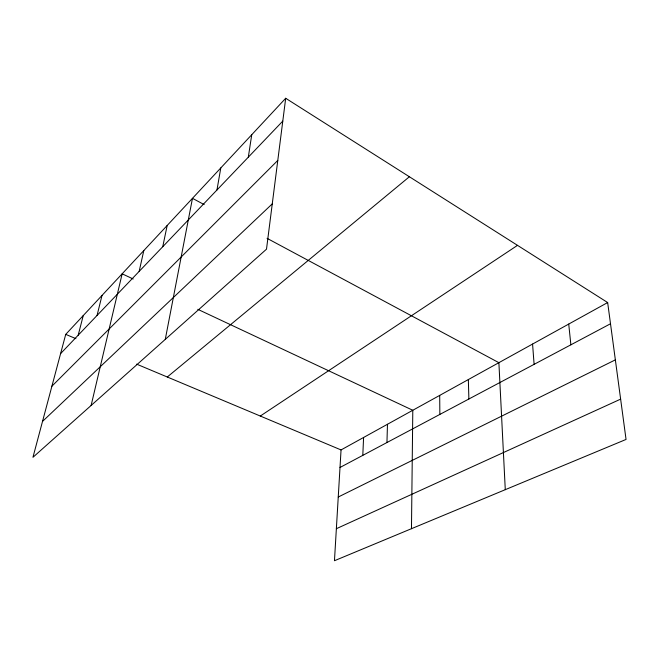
<?xml version="1.0" encoding="UTF-8"?>
<svg xmlns="http://www.w3.org/2000/svg" width="659" height="659" viewBox="0 0 659 659"><rect width="100%" height="100%" fill="white"/><g stroke="black" fill="none" stroke-linecap="round" stroke-linejoin="round"><path stroke-width="0.99" d="M411.471 528.691L412.798 410.269L197.799 309.326M386.948 442.535L387.476 424.272M362.796 455.361L363.595 437.469M607.656 302.547L341.049 449.932L334.459 560.727L626.05 439.438L607.656 302.547L285.693 98.273L65.727 334.377L32.95 457.305L266.5 249.176L285.693 98.273M248.319 157.172L251.746 134.708M216.959 189.99L220.798 167.921M165.277 339.385L192.469 198.326L204.175 204.603M162.748 246.721L167.18 225.477M139.164 271.393L143.81 250.56M91.123 405.466L122.146 273.814L133.192 278.996M97.062 315.447L102.013 295.421M78.199 335.184L83.248 315.562M60.595 353.611L282.785 121.108M51.913 386.19L277.785 160.434M42.522 421.406L272.266 203.87M167.287 377.006L409.387 176.752M260.297 416.043L517.513 245.354M340.003 467.478L610.506 323.758M338.248 497.018L615.358 359.863M336.362 528.699L620.638 399.132M65.727 334.377L75.917 338.652M136.627 364.139L341.049 449.932M267.052 238.327L498.888 362.681L505.28 489.67M568.725 324.071L570.875 344.814M532.571 344.056L534.103 364.353M468.343 379.568L468.887 399M439.701 395.4L439.85 414.429"/></g></svg>
